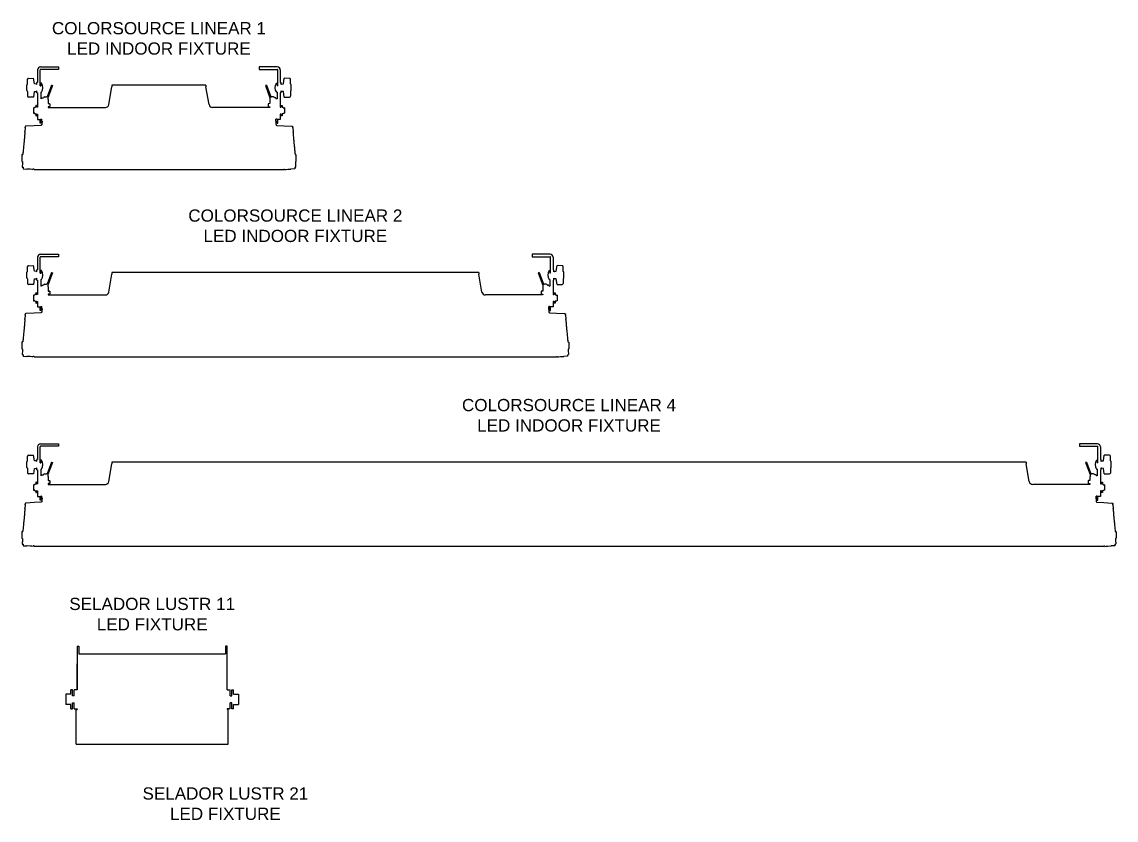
# Model space of a CAD drawing. Header units: inches. Extents: x 0 to 310, y 0 to 246.
# Drawn here: x 209.2 to 287.7, y 188.1 to 245.3 of the extents above; entities that cross this region are included whole.
import ezdxf

# ---------------------------------------------------------------- set-up
doc = ezdxf.new("R2010")
doc.units = ezdxf.units.IN
doc.header["$MEASUREMENT"] = 0
doc.layers.add('OBJECT', color=7, linetype='Continuous')
doc.layers.add('TEXT', color=1, linetype='Continuous')
doc.styles.add('ARIAL', font='arial.ttf')

msp = doc.modelspace()

# ---------------------------------------------------------------- linework, layer by layer
for p, q in [((210.339, 241.842), (210.339, 240.932)), ((210.519, 240.693), (210.519, 241.842)), ((210.55, 242.053), (211.839, 242.053)), ((211.839, 241.873), (210.55, 241.873)), ((211.839, 242.053), (211.839, 241.873)), ((226.234, 242.053), (226.234, 241.873)), ((227.524, 242.053), (226.234, 242.053)), ((226.234, 241.873), (227.524, 241.873)), ((227.555, 240.693), (227.555, 241.842)), ((227.734, 241.842), (227.734, 240.932)), ((209.614, 240.83), (209.614, 241.173)), ((209.673, 241.233), (210.053, 241.24)), ((209.673, 241.233), (209.673, 241.233)), ((210.114, 240.84), (210.053, 241.24)), ((210.053, 241.24), (210.053, 241.24)), ((210.339, 240.932), (210.269, 240.932)), ((210.269, 240.796), (210.269, 240.932)), ((227.734, 240.932), (227.804, 240.932)), ((227.804, 240.796), (227.804, 240.932)), ((227.959, 240.84), (228.02, 241.24)), ((228.02, 241.24), (228.02, 241.24)), ((228.4, 241.233), (228.02, 241.24)), ((228.4, 241.233), (228.4, 241.233)), ((228.459, 240.83), (228.459, 241.173)), ((209.564, 240.359), (209.564, 240.77)), ((209.614, 240.3), (209.614, 239.957)), ((210.054, 239.89), (210.114, 240.29)), ((210.243, 240.825), (210.114, 240.84)), ((210.114, 240.29), (210.243, 240.304)), ((210.269, 240.197), (210.269, 240.334)), ((210.269, 240.197), (210.339, 240.197)), ((210.339, 240.197), (210.339, 239.179)), ((210.519, 240.693), (210.567, 240.693)), ((210.617, 240.891), (210.567, 240.891)), ((210.567, 240.891), (210.567, 240.693)), ((210.567, 240.239), (210.617, 240.239)), ((210.567, 240.239), (210.567, 239.759)), ((211.323, 240.745), (211.02, 239.912)), ((211.393, 240.72), (211.077, 239.85)), ((211.323, 240.745), (211.393, 240.72)), ((215.439, 239.35), (215.663, 240.621)), ((215.667, 240.743), (215.667, 240.643)), ((222.407, 240.743), (215.667, 240.743)), ((222.407, 240.743), (222.407, 240.643)), ((222.635, 239.35), (222.411, 240.621)), ((226.75, 240.745), (226.68, 240.72)), ((226.68, 240.72), (226.997, 239.85)), ((226.75, 240.745), (227.054, 239.912)), ((227.456, 240.891), (227.507, 240.891)), ((227.507, 240.239), (227.456, 240.239)), ((227.507, 240.891), (227.507, 240.693)), ((227.555, 240.693), (227.507, 240.693)), ((227.507, 240.239), (227.507, 239.759)), ((227.804, 240.197), (227.734, 240.197)), ((227.734, 240.197), (227.734, 239.179)), ((227.804, 240.197), (227.804, 240.334)), ((227.831, 240.825), (227.959, 240.84)), ((227.959, 240.29), (227.831, 240.304)), ((228.02, 239.89), (227.959, 240.29)), ((228.459, 240.3), (228.459, 239.957)), ((228.509, 240.359), (228.509, 240.77)), ((210.053, 239.89), (209.673, 239.897)), ((210.638, 239.784), (210.585, 239.779)), ((210.647, 239.813), (210.647, 239.794)), ((210.666, 239.833), (210.747, 239.838)), ((210.829, 239.902), (210.865, 239.904)), ((210.865, 239.904), (210.977, 239.91)), ((211.02, 239.912), (210.977, 239.91)), ((211.082, 239.721), (211.077, 239.721)), ((211.082, 239.46), (211.082, 239.422)), ((211.082, 239.422), (211.192, 239.416)), ((211.202, 239.406), (211.202, 239.213)), ((226.872, 239.406), (226.872, 239.213)), ((226.992, 239.422), (226.881, 239.416)), ((226.992, 239.721), (226.997, 239.721)), ((226.992, 239.46), (226.992, 239.422)), ((227.054, 239.912), (227.097, 239.91)), ((227.208, 239.904), (227.097, 239.91)), ((227.244, 239.902), (227.208, 239.904)), ((227.408, 239.833), (227.327, 239.838)), ((227.427, 239.813), (227.427, 239.794)), ((227.436, 239.784), (227.489, 239.779)), ((228.02, 239.89), (228.4, 239.897)), ((210.039, 239.124), (210.039, 238.731)), ((210.135, 239.125), (210.057, 239.125)), ((210.135, 238.73), (210.057, 238.73)), ((210.197, 239.171), (210.135, 239.171)), ((210.135, 239.125), (210.135, 239.171)), ((210.135, 238.684), (210.135, 238.73)), ((210.135, 238.684), (210.197, 238.684)), ((210.267, 239.295), (210.197, 239.295)), ((210.197, 239.295), (210.197, 239.171)), ((210.197, 238.684), (210.197, 238.56)), ((210.197, 238.56), (210.267, 238.56)), ((210.267, 239.158), (210.267, 239.295)), ((210.267, 238.697), (210.267, 238.56)), ((210.339, 239.179), (210.286, 239.178)), ((210.286, 238.677), (210.339, 238.676)), ((210.339, 238.676), (210.339, 238.278)), ((211.192, 239.203), (211.082, 239.198)), ((211.082, 239.198), (211.082, 239.143)), ((211.082, 239.143), (215.193, 239.143)), ((226.982, 239.143), (222.881, 239.143)), ((226.881, 239.203), (226.992, 239.198)), ((226.992, 239.198), (226.992, 239.143)), ((227.734, 239.179), (227.787, 239.178)), ((227.787, 238.677), (227.734, 238.676)), ((227.734, 238.676), (227.734, 238.278)), ((227.807, 239.295), (227.877, 239.295)), ((227.807, 239.158), (227.807, 239.295)), ((227.807, 238.697), (227.807, 238.56)), ((227.877, 238.56), (227.807, 238.56)), ((227.877, 239.295), (227.877, 239.171)), ((227.877, 239.171), (227.939, 239.171)), ((227.939, 238.684), (227.877, 238.684)), ((227.877, 238.684), (227.877, 238.56)), ((227.939, 239.125), (227.939, 239.171)), ((227.939, 239.125), (228.017, 239.125)), ((227.939, 238.73), (228.017, 238.73)), ((227.939, 238.684), (227.939, 238.73)), ((228.034, 239.124), (228.034, 238.731)), ((210.339, 238.278), (210.519, 238.278)), ((210.519, 238.018), (210.519, 238.278)), ((210.567, 238.018), (210.519, 238.018)), ((210.567, 238.332), (210.567, 238.018)), ((210.585, 238.312), (210.647, 238.306)), ((210.647, 237.991), (210.643, 237.933)), ((210.663, 238.177), (210.647, 237.991)), ((227.41, 238.177), (227.427, 237.991)), ((227.489, 238.312), (227.427, 238.306)), ((227.427, 237.991), (227.43, 237.933)), ((227.507, 238.332), (227.507, 238.018)), ((227.507, 238.018), (227.555, 238.018)), ((227.734, 238.278), (227.555, 238.278)), ((227.555, 238.018), (227.555, 238.278)), ((209.42, 237.387), (209.419, 237.383)), ((209.42, 237.387), (209.42, 237.391)), ((209.436, 237.687), (209.422, 237.426)), ((209.439, 237.739), (209.438, 237.733)), ((228.635, 237.739), (228.635, 237.733)), ((228.638, 237.687), (228.652, 237.426)), ((228.654, 237.387), (228.654, 237.391)), ((228.654, 237.387), (228.654, 237.383)), ((209.224, 235.766), (209.209, 235.757)), ((209.209, 235.757), (209.209, 235.282)), ((209.276, 235.775), (209.224, 235.775)), ((209.224, 235.775), (209.276, 235.775)), ((209.224, 235.766), (209.224, 235.775)), ((228.798, 235.775), (228.849, 235.775)), ((228.849, 235.766), (228.849, 235.775)), ((228.849, 235.766), (228.865, 235.757)), ((228.865, 235.757), (228.865, 235.282)), ((209.209, 235.282), (209.224, 235.273)), ((209.224, 235.273), (209.224, 235.264)), ((209.224, 235.264), (209.252, 235.264)), ((209.234, 234.88), (209.231, 234.88)), ((209.251, 234.859), (209.251, 234.859)), ((209.296, 234.839), (209.293, 234.784)), ((209.315, 234.753), (209.568, 234.738)), ((209.576, 234.731), (209.577, 234.731)), ((210.087, 234.738), (210.027, 234.737)), ((210.027, 234.705), (210.027, 234.737)), ((210.087, 234.714), (210.087, 234.738)), ((210.087, 234.714), (227.987, 234.714)), ((210.087, 234.714), (227.987, 234.714)), ((210.087, 234.714), (210.087, 234.714)), ((227.987, 234.738), (228.047, 234.737)), ((227.987, 234.714), (227.987, 234.738)), ((227.987, 234.714), (227.987, 234.714)), ((228.047, 234.705), (228.047, 234.737)), ((228.497, 234.731), (228.497, 234.731)), ((228.759, 234.753), (228.506, 234.738)), ((228.777, 234.839), (228.781, 234.784)), ((228.849, 235.264), (228.822, 235.264)), ((228.823, 234.859), (228.822, 234.859)), ((228.839, 234.88), (228.842, 234.88)), ((228.865, 235.282), (228.849, 235.273)), ((228.849, 235.273), (228.849, 235.264)), ((210.339, 228.414), (210.339, 227.505)), ((210.519, 227.265), (210.519, 228.414)), ((210.55, 228.625), (211.839, 228.625)), ((211.839, 228.445), (210.55, 228.445)), ((211.839, 228.625), (211.839, 228.445)), ((245.796, 228.625), (245.796, 228.445)), ((247.086, 228.625), (245.796, 228.625)), ((245.796, 228.445), (247.086, 228.445)), ((247.117, 227.265), (247.117, 228.414)), ((247.296, 228.414), (247.296, 227.505)), ((209.614, 227.402), (209.614, 227.745)), ((209.673, 227.805), (210.053, 227.812)), ((209.673, 227.805), (209.673, 227.805)), ((210.114, 227.412), (210.053, 227.812)), ((210.053, 227.812), (210.053, 227.812)), ((247.521, 227.412), (247.582, 227.812)), ((247.582, 227.812), (247.582, 227.812)), ((247.962, 227.805), (247.582, 227.812)), ((247.962, 227.805), (247.962, 227.805)), ((248.021, 227.402), (248.021, 227.745)), ((209.564, 226.932), (209.564, 227.343)), ((209.614, 226.873), (209.614, 226.529)), ((210.054, 226.462), (210.114, 226.862)), ((210.243, 227.398), (210.114, 227.412)), ((210.114, 226.862), (210.243, 226.877)), ((210.339, 227.505), (210.269, 227.505)), ((210.269, 227.368), (210.269, 227.505)), ((210.269, 226.77), (210.269, 226.906)), ((210.269, 226.77), (210.339, 226.77)), ((210.339, 226.77), (210.339, 225.751)), ((210.519, 227.265), (210.567, 227.265)), ((210.617, 227.463), (210.567, 227.463)), ((210.567, 227.463), (210.567, 227.265)), ((210.567, 226.811), (210.617, 226.811)), ((210.567, 226.811), (210.567, 226.332)), ((211.323, 227.318), (211.02, 226.484)), ((211.393, 227.292), (211.077, 226.422)), ((211.323, 227.318), (211.393, 227.292)), ((215.439, 225.922), (215.663, 227.193)), ((215.667, 227.315), (215.667, 227.215)), ((241.969, 227.315), (215.667, 227.315)), ((241.969, 227.315), (241.969, 227.215)), ((242.197, 225.922), (241.973, 227.193)), ((246.312, 227.318), (246.242, 227.292)), ((246.242, 227.292), (246.559, 226.422)), ((246.312, 227.318), (246.616, 226.484)), ((247.018, 227.463), (247.069, 227.463)), ((247.069, 226.811), (247.018, 226.811)), ((247.069, 227.463), (247.069, 227.265)), ((247.117, 227.265), (247.069, 227.265)), ((247.069, 226.811), (247.069, 226.332)), ((247.296, 227.505), (247.366, 227.505)), ((247.366, 226.77), (247.296, 226.77)), ((247.296, 226.77), (247.296, 225.751)), ((247.366, 227.368), (247.366, 227.505)), ((247.366, 226.77), (247.366, 226.906)), ((247.393, 227.398), (247.521, 227.412)), ((247.521, 226.862), (247.393, 226.877)), ((247.582, 226.462), (247.521, 226.862)), ((248.021, 226.873), (248.021, 226.529)), ((248.071, 226.932), (248.071, 227.343)), ((210.053, 226.462), (209.673, 226.469)), ((210.638, 226.356), (210.585, 226.351)), ((210.647, 226.386), (210.647, 226.366)), ((210.666, 226.406), (210.747, 226.41)), ((210.829, 226.474), (210.865, 226.476)), ((210.865, 226.476), (210.977, 226.482)), ((211.02, 226.484), (210.977, 226.482)), ((211.082, 226.293), (211.077, 226.293)), ((211.082, 226.032), (211.082, 225.994)), ((211.082, 225.994), (211.192, 225.988)), ((246.554, 225.994), (246.443, 225.988)), ((246.554, 226.293), (246.559, 226.293)), ((246.554, 226.032), (246.554, 225.994)), ((246.616, 226.484), (246.659, 226.482)), ((246.77, 226.476), (246.659, 226.482)), ((246.806, 226.474), (246.77, 226.476)), ((246.97, 226.406), (246.889, 226.41)), ((246.989, 226.386), (246.989, 226.366)), ((246.998, 226.356), (247.051, 226.351)), ((247.582, 226.462), (247.962, 226.469)), ((210.039, 225.697), (210.039, 225.303)), ((210.135, 225.697), (210.057, 225.697)), ((210.135, 225.302), (210.057, 225.302)), ((210.197, 225.743), (210.135, 225.743)), ((210.135, 225.697), (210.135, 225.743)), ((210.135, 225.256), (210.135, 225.302)), ((210.135, 225.256), (210.197, 225.256)), ((210.267, 225.867), (210.197, 225.867)), ((210.197, 225.867), (210.197, 225.743)), ((210.197, 225.256), (210.197, 225.132)), ((210.267, 225.73), (210.267, 225.867)), ((210.267, 225.27), (210.267, 225.132)), ((210.339, 225.751), (210.286, 225.75)), ((210.286, 225.25), (210.339, 225.249)), ((210.339, 225.249), (210.339, 224.85)), ((211.192, 225.776), (211.082, 225.77)), ((211.082, 225.77), (211.082, 225.715)), ((211.082, 225.715), (215.193, 225.715)), ((211.202, 225.978), (211.202, 225.786)), ((246.544, 225.715), (242.443, 225.715)), ((246.434, 225.978), (246.434, 225.786)), ((246.443, 225.776), (246.554, 225.77)), ((246.554, 225.77), (246.554, 225.715)), ((247.296, 225.751), (247.349, 225.75)), ((247.349, 225.25), (247.296, 225.249)), ((247.296, 225.249), (247.296, 224.85)), ((247.369, 225.867), (247.439, 225.867)), ((247.369, 225.73), (247.369, 225.867)), ((247.369, 225.27), (247.369, 225.132)), ((247.439, 225.867), (247.439, 225.743)), ((247.439, 225.743), (247.501, 225.743)), ((247.501, 225.256), (247.439, 225.256)), ((247.439, 225.256), (247.439, 225.132)), ((247.501, 225.697), (247.501, 225.743)), ((247.501, 225.697), (247.579, 225.697)), ((247.501, 225.302), (247.579, 225.302)), ((247.501, 225.256), (247.501, 225.302)), ((247.596, 225.697), (247.596, 225.303)), ((210.197, 225.132), (210.267, 225.132)), ((210.339, 224.85), (210.519, 224.85)), ((210.519, 224.59), (210.519, 224.85)), ((210.567, 224.59), (210.519, 224.59)), ((210.567, 224.904), (210.567, 224.59)), ((210.585, 224.884), (210.647, 224.879)), ((210.647, 224.563), (210.643, 224.505)), ((210.663, 224.749), (210.647, 224.563)), ((246.972, 224.749), (246.989, 224.563)), ((247.051, 224.884), (246.989, 224.879)), ((246.989, 224.563), (246.992, 224.505)), ((247.069, 224.904), (247.069, 224.59)), ((247.069, 224.59), (247.117, 224.59)), ((247.296, 224.85), (247.117, 224.85)), ((247.117, 224.59), (247.117, 224.85)), ((247.439, 225.132), (247.369, 225.132)), ((209.42, 223.96), (209.419, 223.955)), ((209.42, 223.96), (209.42, 223.964)), ((209.436, 224.26), (209.422, 223.998)), ((209.439, 224.311), (209.438, 224.306)), ((248.197, 224.311), (248.197, 224.306)), ((248.2, 224.26), (248.214, 223.998)), ((248.216, 223.96), (248.216, 223.964)), ((248.216, 223.96), (248.216, 223.955)), ((209.224, 222.338), (209.209, 222.329)), ((209.209, 222.329), (209.209, 221.855)), ((209.276, 222.348), (209.224, 222.348)), ((209.224, 222.348), (209.276, 222.348)), ((209.224, 222.338), (209.224, 222.348)), ((248.36, 222.348), (248.411, 222.348)), ((248.411, 222.338), (248.411, 222.348)), ((248.411, 222.338), (248.427, 222.329)), ((248.427, 222.329), (248.427, 221.855)), ((209.209, 221.855), (209.224, 221.846)), ((209.224, 221.846), (209.224, 221.836)), ((209.224, 221.836), (209.252, 221.836)), ((209.234, 221.452), (209.231, 221.452)), ((209.251, 221.431), (209.251, 221.431)), ((209.296, 221.411), (209.293, 221.356)), ((209.315, 221.325), (209.568, 221.31)), ((209.576, 221.303), (209.577, 221.303)), ((210.087, 221.31), (210.027, 221.31)), ((210.027, 221.277), (210.027, 221.31)), ((210.087, 221.286), (210.087, 221.31)), ((210.087, 221.286), (247.549, 221.286)), ((210.087, 221.286), (247.549, 221.286)), ((210.087, 221.286), (210.087, 221.286)), ((247.549, 221.31), (247.609, 221.31)), ((247.549, 221.286), (247.549, 221.31)), ((247.549, 221.286), (247.549, 221.286)), ((247.609, 221.277), (247.609, 221.31)), ((248.059, 221.303), (248.059, 221.303)), ((248.321, 221.325), (248.068, 221.31)), ((248.339, 221.411), (248.343, 221.356)), ((248.411, 221.836), (248.384, 221.836)), ((248.385, 221.431), (248.384, 221.431)), ((248.401, 221.452), (248.404, 221.452)), ((248.427, 221.855), (248.411, 221.846)), ((248.411, 221.846), (248.411, 221.836)), ((210.55, 215.044), (211.839, 215.044)), ((211.839, 215.044), (211.839, 214.864)), ((285.044, 215.044), (285.044, 214.864)), ((286.334, 215.044), (285.044, 215.044)), ((209.673, 214.224), (210.053, 214.231)), ((209.673, 214.224), (209.673, 214.224)), ((210.114, 213.831), (210.053, 214.231)), ((210.053, 214.231), (210.053, 214.231)), ((210.339, 214.833), (210.339, 213.924)), ((210.519, 213.684), (210.519, 214.833)), ((211.839, 214.864), (210.55, 214.864)), ((285.044, 214.864), (286.334, 214.864)), ((286.365, 213.684), (286.365, 214.833)), ((286.544, 214.833), (286.544, 213.924)), ((286.769, 213.831), (286.83, 214.231)), ((286.83, 214.231), (286.83, 214.231)), ((287.21, 214.224), (286.83, 214.231)), ((287.21, 214.224), (287.21, 214.224)), ((209.564, 213.351), (209.564, 213.762)), ((209.614, 213.821), (209.614, 214.164)), ((210.243, 213.817), (210.114, 213.831)), ((210.339, 213.924), (210.269, 213.924)), ((210.269, 213.787), (210.269, 213.924)), ((210.519, 213.684), (210.567, 213.684)), ((210.617, 213.882), (210.567, 213.882)), ((210.567, 213.882), (210.567, 213.684)), ((211.323, 213.736), (211.02, 212.903)), ((211.393, 213.711), (211.077, 212.841)), ((211.323, 213.736), (211.393, 213.711)), ((215.439, 212.341), (215.663, 213.612)), ((215.667, 213.734), (215.667, 213.634)), ((281.217, 213.734), (215.667, 213.734)), ((281.217, 213.734), (281.217, 213.634)), ((281.445, 212.341), (281.221, 213.612)), ((285.56, 213.736), (285.49, 213.711)), ((285.49, 213.711), (285.807, 212.841)), ((285.56, 213.736), (285.864, 212.903)), ((286.266, 213.882), (286.317, 213.882)), ((286.317, 213.882), (286.317, 213.684)), ((286.365, 213.684), (286.317, 213.684)), ((286.544, 213.924), (286.614, 213.924)), ((286.614, 213.787), (286.614, 213.924)), ((286.641, 213.817), (286.769, 213.831)), ((287.269, 213.821), (287.269, 214.164)), ((287.319, 213.351), (287.319, 213.762)), ((209.614, 213.291), (209.614, 212.948)), ((210.053, 212.881), (209.673, 212.888)), ((210.054, 212.881), (210.114, 213.281)), ((210.114, 213.281), (210.243, 213.296)), ((210.269, 213.189), (210.269, 213.325)), ((210.269, 213.189), (210.339, 213.189)), ((210.339, 213.189), (210.339, 212.17)), ((210.567, 213.23), (210.617, 213.23)), ((210.567, 213.23), (210.567, 212.75)), ((210.638, 212.775), (210.585, 212.77)), ((210.647, 212.804), (210.647, 212.785)), ((210.666, 212.824), (210.747, 212.829)), ((210.829, 212.893), (210.865, 212.895)), ((210.865, 212.895), (210.977, 212.901)), ((211.02, 212.903), (210.977, 212.901)), ((211.082, 212.712), (211.077, 212.712)), ((285.802, 212.712), (285.807, 212.712)), ((285.864, 212.903), (285.907, 212.901)), ((286.018, 212.895), (285.907, 212.901)), ((286.054, 212.893), (286.018, 212.895)), ((286.218, 212.824), (286.137, 212.829)), ((286.237, 212.804), (286.237, 212.785)), ((286.246, 212.775), (286.299, 212.77)), ((286.317, 213.23), (286.266, 213.23)), ((286.317, 213.23), (286.317, 212.75)), ((286.614, 213.189), (286.544, 213.189)), ((286.544, 213.189), (286.544, 212.17)), ((286.614, 213.189), (286.614, 213.325)), ((286.769, 213.281), (286.641, 213.296)), ((286.83, 212.881), (286.769, 213.281)), ((286.83, 212.881), (287.21, 212.888)), ((287.269, 213.291), (287.269, 212.948)), ((210.039, 212.115), (210.039, 211.722)), ((210.135, 212.116), (210.057, 212.116)), ((210.197, 212.162), (210.135, 212.162)), ((210.135, 212.116), (210.135, 212.162)), ((210.267, 212.286), (210.197, 212.286)), ((210.197, 212.286), (210.197, 212.162)), ((210.267, 212.149), (210.267, 212.286)), ((210.339, 212.17), (210.286, 212.169)), ((211.082, 212.451), (211.082, 212.413)), ((211.082, 212.413), (211.192, 212.407)), ((211.192, 212.194), (211.082, 212.189)), ((211.082, 212.189), (211.082, 212.134)), ((211.082, 212.134), (215.193, 212.134)), ((211.202, 212.397), (211.202, 212.204)), ((285.792, 212.134), (281.691, 212.134)), ((285.682, 212.397), (285.682, 212.204)), ((285.802, 212.413), (285.691, 212.407)), ((285.691, 212.194), (285.802, 212.189)), ((285.802, 212.451), (285.802, 212.413)), ((285.802, 212.189), (285.802, 212.134)), ((286.544, 212.17), (286.597, 212.169)), ((286.617, 212.286), (286.687, 212.286)), ((286.617, 212.149), (286.617, 212.286)), ((286.687, 212.286), (286.687, 212.162)), ((286.687, 212.162), (286.749, 212.162)), ((286.749, 212.116), (286.749, 212.162)), ((286.749, 212.116), (286.827, 212.116)), ((286.844, 212.115), (286.844, 211.722)), ((210.135, 211.721), (210.057, 211.721)), ((210.135, 211.675), (210.135, 211.721)), ((210.135, 211.675), (210.197, 211.675)), ((210.197, 211.675), (210.197, 211.551)), ((210.197, 211.551), (210.267, 211.551)), ((210.267, 211.689), (210.267, 211.551)), ((210.286, 211.669), (210.339, 211.668)), ((210.339, 211.668), (210.339, 211.269)), ((210.339, 211.269), (210.519, 211.269)), ((210.519, 211.009), (210.519, 211.269)), ((210.567, 211.323), (210.567, 211.009)), ((210.585, 211.303), (210.647, 211.298)), ((210.663, 211.168), (210.647, 210.982)), ((286.22, 211.168), (286.237, 210.982)), ((286.299, 211.303), (286.237, 211.298)), ((286.317, 211.323), (286.317, 211.009)), ((286.544, 211.269), (286.365, 211.269)), ((286.365, 211.009), (286.365, 211.269)), ((286.597, 211.669), (286.544, 211.668)), ((286.544, 211.668), (286.544, 211.269)), ((286.617, 211.689), (286.617, 211.551)), ((286.687, 211.551), (286.617, 211.551)), ((286.749, 211.675), (286.687, 211.675)), ((286.687, 211.675), (286.687, 211.551)), ((286.749, 211.721), (286.827, 211.721)), ((286.749, 211.675), (286.749, 211.721)), ((209.42, 210.379), (209.419, 210.374)), ((209.42, 210.379), (209.42, 210.382)), ((209.436, 210.679), (209.422, 210.417)), ((209.439, 210.73), (209.438, 210.724)), ((210.567, 211.009), (210.519, 211.009)), ((210.647, 210.982), (210.643, 210.924)), ((286.237, 210.982), (286.24, 210.924)), ((286.317, 211.009), (286.365, 211.009)), ((287.445, 210.73), (287.445, 210.724)), ((287.448, 210.679), (287.462, 210.417)), ((287.464, 210.379), (287.464, 210.382)), ((287.464, 210.379), (287.464, 210.374)), ((209.224, 208.757), (209.209, 208.748)), ((209.209, 208.748), (209.209, 208.274)), ((209.224, 208.767), (209.276, 208.767)), ((209.224, 208.757), (209.224, 208.767)), ((209.276, 208.766), (209.224, 208.766)), ((287.608, 208.766), (287.659, 208.766)), ((287.659, 208.757), (287.659, 208.767)), ((287.659, 208.757), (287.675, 208.748)), ((287.675, 208.748), (287.675, 208.274)), ((209.209, 208.274), (209.224, 208.265)), ((209.224, 208.265), (209.224, 208.255)), ((209.224, 208.255), (209.252, 208.255)), ((287.659, 208.255), (287.632, 208.255)), ((287.675, 208.274), (287.659, 208.265)), ((287.659, 208.265), (287.659, 208.255)), ((209.234, 207.871), (209.231, 207.871)), ((209.251, 207.85), (209.251, 207.85)), ((209.296, 207.83), (209.293, 207.775)), ((209.315, 207.744), (209.568, 207.729)), ((209.576, 207.722), (209.577, 207.722)), ((210.087, 207.729), (210.027, 207.728)), ((210.027, 207.696), (210.027, 207.728)), ((210.087, 207.705), (210.087, 207.729)), ((210.087, 207.705), (286.797, 207.705)), ((210.087, 207.705), (286.797, 207.705)), ((210.087, 207.705), (210.087, 207.705)), ((286.797, 207.729), (286.857, 207.728)), ((286.797, 207.705), (286.797, 207.729)), ((286.797, 207.705), (286.797, 207.705)), ((286.857, 207.696), (286.857, 207.728)), ((287.307, 207.722), (287.307, 207.722)), ((287.569, 207.744), (287.316, 207.729)), ((287.587, 207.83), (287.591, 207.775)), ((287.633, 207.85), (287.632, 207.85)), ((287.649, 207.871), (287.652, 207.871)), ((213.182, 196.05), (213.182, 196.003)), ((223.922, 196.05), (223.922, 196.003))]:
    msp.add_line(p, q)
at = {"flags": 128}
for points in [[(215.667, 240.643), (215.666, 240.636), (215.664, 240.629), (215.663, 240.621)], [(222.407, 240.643), (222.408, 240.636), (222.409, 240.629), (222.411, 240.621)], [(210.577, 237.865), (210.081, 237.839), (209.514, 237.809)], [(227.497, 237.865), (227.993, 237.839), (228.56, 237.809)], [(210.027, 234.705), (209.912, 234.712), (209.797, 234.718), (209.577, 234.731)], [(228.047, 234.705), (228.162, 234.712), (228.277, 234.718), (228.497, 234.731)], [(215.667, 227.215), (215.666, 227.208), (215.664, 227.201), (215.663, 227.193)], [(241.969, 227.215), (241.97, 227.208), (241.971, 227.201), (241.973, 227.193)], [(210.577, 224.437), (210.081, 224.411), (209.514, 224.382)], [(247.059, 224.437), (247.555, 224.411), (248.122, 224.382)], [(210.027, 221.277), (209.912, 221.284), (209.797, 221.291), (209.577, 221.303)], [(247.609, 221.277), (247.724, 221.284), (247.839, 221.291), (248.059, 221.303)], [(215.667, 213.634), (215.666, 213.627), (215.664, 213.62), (215.663, 213.612)], [(281.217, 213.634), (281.218, 213.627), (281.219, 213.62), (281.221, 213.612)], [(210.577, 210.856), (210.081, 210.83), (209.514, 210.801)], [(286.307, 210.856), (286.803, 210.83), (287.37, 210.801)], [(210.027, 207.696), (209.912, 207.703), (209.797, 207.709), (209.577, 207.722)], [(286.857, 207.696), (286.972, 207.703), (287.087, 207.709), (287.307, 207.722)]]:
    msp.add_lwpolyline(points, dxfattribs=at)
for centre, radius, start, end in [((210.55, 241.842), 0.211, 90, 180), ((210.55, 241.842), 0.0313, 90, 180), ((227.524, 241.842), 0.211, 0, 90), ((227.524, 241.842), 0.0313, 0, 90), ((209.674, 241.173), 0.06, 90.99666, 179.99755), ((209.674, 241.173), 0.06, 90.99666, 179.99755), ((228.399, 241.173), 0.06, 0.00245, 89.00334), ((228.399, 241.173), 0.06, 0.00245, 89.00334), ((209.594, 240.77), 0.03, 99.59407, 180), ((209.594, 240.36), 0.03, 180, 260.40593), ((209.584, 240.83), 0.03, 279.59407, 0), ((209.584, 240.3), 0.03, 0, 80.40593), ((210.239, 240.796), 0.03, 0, 83.5584), ((210.239, 240.334), 0.03, 276.4416, 0), ((210.15, 240.565), 0.57, 325.11967, 34.88034), ((227.924, 240.565), 0.57, 145.11966, 214.88033), ((227.834, 240.796), 0.03, 96.4416, 180), ((227.834, 240.334), 0.03, 180, 263.5584), ((228.489, 240.83), 0.03, 180, 260.40593), ((228.489, 240.3), 0.03, 99.59407, 180), ((228.479, 240.77), 0.03, 0, 80.40593), ((228.479, 240.36), 0.03, 279.59407, 0), ((209.674, 239.957), 0.06, 180.00261, 269.00318), ((210.587, 239.759), 0.02, 95, 180), ((210.637, 239.794), 0.01, 275, 0), ((210.667, 239.813), 0.02, 93, 180), ((210.747, 239.844), 0.006, 272.95451, 344.87924), ((210.834, 239.817), 0.085, 93, 162.82072), ((211.192, 239.406), 0.01, 0, 87), ((215.193, 239.393), 0.25, 270, 350), ((222.881, 239.393), 0.25, 190, 270), ((226.882, 239.406), 0.01, 93, 180), ((227.24, 239.817), 0.085, 17.17928, 87), ((227.327, 239.844), 0.006, 195.12076, 267.04549), ((227.407, 239.813), 0.02, 0, 87), ((227.437, 239.794), 0.01, 180, 265), ((227.487, 239.759), 0.02, 0, 85), ((228.399, 239.957), 0.06, 270.99682, 359.99739), ((210.287, 239.158), 0.02, 91, 180), ((210.287, 238.697), 0.02, 180, 269), ((211.192, 239.213), 0.01, 273, 0), ((226.882, 239.213), 0.01, 180, 267), ((227.787, 239.158), 0.02, 0, 89), ((227.787, 238.697), 0.02, 271, 0), ((210.587, 238.332), 0.02, 180, 265), ((210.66, 237.684), 0.492, 89.57955, 91.487), ((227.414, 237.684), 0.492, 88.513, 90.42045), ((227.487, 238.332), 0.02, 275, 0), ((209.251, 234.879), 0.02, 177.82441, 268.26563), ((228.822, 234.879), 0.02, 271.73437, 2.17559), ((210.55, 228.414), 0.211, 90, 180), ((210.55, 228.414), 0.0313, 90, 180), ((247.086, 228.414), 0.211, 0, 90), ((247.086, 228.414), 0.0313, 0, 90), ((209.674, 227.745), 0.06, 90.99666, 179.99755), ((209.674, 227.745), 0.06, 90.99666, 179.99755), ((247.961, 227.745), 0.06, 0.00245, 89.00334), ((247.961, 227.745), 0.06, 0.00245, 89.00334), ((209.594, 227.343), 0.03, 99.59407, 180), ((209.594, 226.932), 0.03, 180, 260.40593), ((209.584, 227.402), 0.03, 279.59407, 0), ((209.584, 226.873), 0.03, 0, 80.40593), ((210.239, 227.368), 0.03, 0, 83.5584), ((210.239, 226.907), 0.03, 276.4416, 0), ((210.15, 227.137), 0.57, 325.11967, 34.88034), ((247.486, 227.137), 0.57, 145.11966, 214.88033), ((247.396, 227.368), 0.03, 96.4416, 180), ((247.396, 226.907), 0.03, 180, 263.5584), ((248.051, 227.402), 0.03, 180, 260.40593), ((248.051, 226.873), 0.03, 99.59407, 180), ((248.041, 227.343), 0.03, 0, 80.40593), ((248.041, 226.932), 0.03, 279.59407, 0), ((209.674, 226.529), 0.06, 180.00261, 269.00318), ((210.587, 226.331), 0.02, 95, 180), ((210.637, 226.366), 0.01, 275, 0), ((210.667, 226.386), 0.02, 93, 180), ((210.747, 226.416), 0.006, 272.95451, 344.87924), ((210.834, 226.389), 0.085, 93, 162.82072), ((211.192, 225.978), 0.01, 0, 87), ((246.444, 225.978), 0.01, 93, 180), ((246.802, 226.389), 0.085, 17.17928, 87), ((246.889, 226.416), 0.006, 195.12076, 267.04549), ((246.969, 226.386), 0.02, 0, 87), ((246.999, 226.366), 0.01, 180, 265), ((247.049, 226.331), 0.02, 0, 85), ((247.961, 226.529), 0.06, 270.99682, 359.99739), ((210.287, 225.73), 0.02, 91, 180), ((210.287, 225.27), 0.02, 180, 269), ((211.192, 225.786), 0.01, 273, 0), ((215.193, 225.965), 0.25, 270, 350), ((242.443, 225.965), 0.25, 190, 270), ((246.444, 225.786), 0.01, 180, 267), ((247.349, 225.73), 0.02, 0, 89), ((247.349, 225.27), 0.02, 271, 0), ((210.587, 224.904), 0.02, 180, 265), ((210.66, 224.257), 0.492, 89.57955, 91.487), ((246.976, 224.257), 0.492, 88.513, 90.42045), ((247.049, 224.904), 0.02, 275, 0), ((209.251, 221.451), 0.02, 177.82441, 268.26563), ((248.384, 221.451), 0.02, 271.73437, 2.17559), ((210.55, 214.833), 0.211, 90, 180), ((286.334, 214.833), 0.211, 0, 90), ((209.674, 214.164), 0.06, 90.99666, 179.99755), ((209.674, 214.164), 0.06, 90.99666, 179.99755), ((210.55, 214.833), 0.0313, 90, 180), ((286.334, 214.833), 0.0313, 0, 90), ((287.209, 214.164), 0.06, 0.00245, 89.00334), ((287.209, 214.164), 0.06, 0.00245, 89.00334), ((209.594, 213.762), 0.03, 99.59407, 180), ((209.584, 213.821), 0.03, 279.59407, 0), ((210.239, 213.787), 0.03, 0, 83.5584), ((210.15, 213.556), 0.57, 325.11967, 34.88034), ((286.734, 213.556), 0.57, 145.11966, 214.88033), ((286.644, 213.787), 0.03, 96.4416, 180), ((287.299, 213.821), 0.03, 180, 260.40593), ((287.289, 213.762), 0.03, 0, 80.40593), ((209.594, 213.351), 0.03, 180, 260.40593), ((209.584, 213.291), 0.03, 0, 80.40593), ((209.674, 212.948), 0.06, 180.00261, 269.00318), ((210.239, 213.325), 0.03, 276.4416, 0), ((210.587, 212.75), 0.02, 95, 180), ((210.637, 212.785), 0.01, 275, 0), ((210.667, 212.804), 0.02, 93, 180), ((210.747, 212.835), 0.006, 272.95451, 344.87924), ((210.834, 212.808), 0.085, 93, 162.82072), ((286.05, 212.808), 0.085, 17.17928, 87), ((286.137, 212.835), 0.006, 195.12076, 267.04549), ((286.217, 212.804), 0.02, 0, 87), ((286.247, 212.785), 0.01, 180, 265), ((286.297, 212.75), 0.02, 0, 85), ((286.644, 213.325), 0.03, 180, 263.5584), ((287.209, 212.948), 0.06, 270.99682, 359.99739), ((287.299, 213.291), 0.03, 99.59407, 180), ((287.289, 213.351), 0.03, 279.59407, 0), ((210.287, 212.149), 0.02, 91, 180), ((211.192, 212.397), 0.01, 0, 87), ((211.192, 212.204), 0.01, 273, 0), ((215.193, 212.384), 0.25, 270, 350), ((281.691, 212.384), 0.25, 190, 270), ((285.692, 212.397), 0.01, 93, 180), ((285.692, 212.204), 0.01, 180, 267), ((286.597, 212.149), 0.02, 0, 89), ((210.287, 211.689), 0.02, 180, 269), ((210.587, 211.323), 0.02, 180, 265), ((210.66, 210.675), 0.492, 89.57955, 91.487), ((286.224, 210.675), 0.492, 88.513, 90.42045), ((286.297, 211.323), 0.02, 275, 0), ((286.597, 211.689), 0.02, 271, 0), ((209.251, 207.87), 0.02, 177.82441, 268.26563), ((287.632, 207.87), 0.02, 271.73437, 2.17559)]:
    msp.add_arc(centre, radius, start, end)
for points, knots in [([(211.077, 239.85), (211.077, 239.846), (211.077, 239.828), (211.077, 239.788), (211.077, 239.744), (211.077, 239.721)], [0.5872621, 0.5872621, 0.5872621, 0.5872621, 0.6440972, 0.8115492, 1, 1, 1, 1]), ([(211.082, 239.721), (211.082, 239.702), (211.082, 239.64), (211.082, 239.549), (211.082, 239.478), (211.082, 239.46)], [0, 0, 0, 0, 0.2448937, 0.7987915, 1, 1, 1, 1]), ([(226.992, 239.721), (226.992, 239.702), (226.992, 239.64), (226.992, 239.549), (226.992, 239.478), (226.992, 239.46)], [0, 0, 0, 0, 0.2448937, 0.7987915, 1, 1, 1, 1]), ([(226.997, 239.85), (226.997, 239.846), (226.997, 239.828), (226.997, 239.788), (226.997, 239.744), (226.997, 239.721)], [0.5872621, 0.5872621, 0.5872621, 0.5872621, 0.6440972, 0.8115492, 1, 1, 1, 1]), ([(210.039, 239.124), (210.039, 239.124), (210.04, 239.125), (210.049, 239.125), (210.057, 239.125)], [0, 0, 0, 0, 0.070201, 1, 1, 1, 1]), ([(210.039, 238.731), (210.039, 238.731), (210.04, 238.73), (210.049, 238.73), (210.057, 238.73)], [0, 0, 0, 0, 0.070201, 1, 1, 1, 1]), ([(228.034, 239.124), (228.034, 239.124), (228.034, 239.125), (228.025, 239.125), (228.017, 239.125)], [0, 0, 0, 0, 0.070201, 1, 1, 1, 1]), ([(228.034, 238.731), (228.034, 238.731), (228.034, 238.73), (228.025, 238.73), (228.017, 238.73)], [0, 0, 0, 0, 0.070201, 1, 1, 1, 1]), ([(209.514, 237.809), (209.505, 237.808), (209.487, 237.805), (209.464, 237.79), (209.447, 237.769), (209.44, 237.751), (209.439, 237.74), (209.439, 237.739)], [0, 0, 0, 0, 0.2406262, 0.4812587, 0.7218838, 0.9624985, 1, 1, 1, 1]), ([(210.643, 237.934), (210.643, 237.932), (210.643, 237.923), (210.638, 237.906), (210.624, 237.885), (210.603, 237.871), (210.586, 237.865), (210.578, 237.865), (210.577, 237.865)], [0, 0, 0, 0, 0.040226, 0.270501, 0.503983, 0.746431, 0.974886, 1, 1, 1, 1]), ([(210.647, 238.176), (210.647, 238.181), (210.647, 238.191), (210.647, 238.206), (210.647, 238.214), (210.647, 238.217), (210.647, 238.247), (210.647, 238.277), (210.647, 238.306)], [0, 0, 0, 0, 0.281535, 0.640634, 1, 1, 1, 3.784672, 3.784672, 3.784672, 3.784672]), ([(227.427, 238.176), (227.427, 238.181), (227.427, 238.191), (227.427, 238.206), (227.427, 238.214), (227.427, 238.217), (227.427, 238.247), (227.427, 238.277), (227.427, 238.306)], [0, 0, 0, 0, 0.281535, 0.640634, 1, 1, 1, 3.784672, 3.784672, 3.784672, 3.784672]), ([(227.431, 237.934), (227.431, 237.932), (227.43, 237.923), (227.436, 237.906), (227.45, 237.885), (227.47, 237.871), (227.487, 237.865), (227.496, 237.865), (227.497, 237.865)], [0, 0, 0, 0, 0.040226, 0.270501, 0.503983, 0.746431, 0.974886, 1, 1, 1, 1]), ([(228.56, 237.809), (228.569, 237.808), (228.586, 237.805), (228.61, 237.79), (228.627, 237.769), (228.634, 237.751), (228.635, 237.74), (228.635, 237.739)], [0, 0, 0, 0, 0.2406262, 0.4812587, 0.7218838, 0.9624985, 1, 1, 1, 1]), ([(209.419, 237.383), (209.417, 237.336), (209.411, 237.244), (209.401, 237.091), (209.389, 236.936), (209.375, 236.785), (209.363, 236.662), (209.352, 236.559), (209.339, 236.439), (209.323, 236.29), (209.305, 236.118), (209.29, 235.954), (209.281, 235.841), (209.277, 235.785), (209.276, 235.775)], [0, 0, 0, 0, 0.0856448, 0.1659519, 0.277658, 0.3672428, 0.440769, 0.502455, 0.5553157, 0.6590257, 0.7785496, 0.8841087, 0.9803996, 0.9993641, 0.9993641, 0.9993641, 0.9993641]), ([(209.42, 237.391), (209.42, 237.392), (209.42, 237.393), (209.42, 237.399), (209.421, 237.408), (209.421, 237.417), (209.422, 237.423), (209.422, 237.426)], [0, 0, 0, 0, 0.216653, 0.433278, 0.650063, 0.867191, 1, 1, 1, 1]), ([(209.436, 237.687), (209.436, 237.694), (209.437, 237.709), (209.438, 237.725), (209.438, 237.733)], [0, 0, 0, 0, 0.434746, 1, 1, 1, 1]), ([(228.638, 237.687), (228.637, 237.694), (228.637, 237.709), (228.636, 237.725), (228.635, 237.733)], [0, 0, 0, 0, 0.434746, 1, 1, 1, 1]), ([(228.654, 237.391), (228.654, 237.392), (228.654, 237.393), (228.653, 237.399), (228.653, 237.408), (228.652, 237.417), (228.652, 237.423), (228.652, 237.426)], [0, 0, 0, 0, 0.216653, 0.433278, 0.650063, 0.867191, 1, 1, 1, 1]), ([(228.654, 237.383), (228.657, 237.336), (228.662, 237.244), (228.673, 237.091), (228.685, 236.936), (228.698, 236.785), (228.71, 236.662), (228.721, 236.559), (228.734, 236.439), (228.751, 236.29), (228.768, 236.118), (228.783, 235.954), (228.793, 235.841), (228.797, 235.785), (228.798, 235.775)], [0, 0, 0, 0, 0.0856448, 0.1659519, 0.277658, 0.3672428, 0.440769, 0.502455, 0.5553157, 0.6590257, 0.7785496, 0.8841087, 0.9803996, 0.9993641, 0.9993641, 0.9993641, 0.9993641]), ([(209.252, 235.264), (209.252, 235.256), (209.244, 235.129), (209.239, 235), (209.234, 234.88)], [0.0044361, 0.0044361, 0.0044361, 0.0044361, 0.062715, 1, 1, 1, 1]), ([(209.295, 234.858), (209.291, 234.858), (209.278, 234.859), (209.26, 234.859), (209.252, 234.859), (209.251, 234.859), (209.251, 234.859)], [0.1088066, 0.1088066, 0.1088066, 0.1088066, 0.1709693, 0.3447961, 0.7339042, 1, 1, 1, 1]), ([(209.293, 234.784), (209.293, 234.783), (209.292, 234.779), (209.293, 234.772), (209.296, 234.763), (209.302, 234.757), (209.308, 234.753), (209.313, 234.753), (209.315, 234.753)], [0, 0, 0, 0, 0.058732, 0.29076, 0.491197, 0.683132, 0.86507, 1, 1, 1, 1]), ([(209.295, 234.858), (209.295, 234.857), (209.296, 234.854), (209.297, 234.848), (209.296, 234.842), (209.296, 234.839)], [0, 0, 0, 0, 0.204765, 0.613624, 1, 1, 1, 1]), ([(209.576, 234.731), (209.575, 234.731), (209.574, 234.732), (209.571, 234.733), (209.569, 234.735), (209.568, 234.737), (209.568, 234.738)], [0, 0, 0, 0, 0.1281233, 0.2551861, 0.4607637, 0.602829, 0.602829, 0.602829, 0.602829]), ([(228.497, 234.731), (228.498, 234.731), (228.5, 234.732), (228.502, 234.733), (228.504, 234.735), (228.505, 234.737), (228.506, 234.738)], [0, 0, 0, 0, 0.1281233, 0.2551861, 0.4607637, 0.602829, 0.602829, 0.602829, 0.602829]), ([(228.781, 234.784), (228.781, 234.783), (228.781, 234.779), (228.78, 234.772), (228.777, 234.763), (228.772, 234.757), (228.765, 234.753), (228.761, 234.753), (228.759, 234.753)], [0, 0, 0, 0, 0.058732, 0.29076, 0.491197, 0.683132, 0.86507, 1, 1, 1, 1]), ([(228.778, 234.858), (228.778, 234.857), (228.778, 234.854), (228.777, 234.848), (228.777, 234.842), (228.777, 234.839)], [0, 0, 0, 0, 0.204765, 0.613624, 1, 1, 1, 1]), ([(228.778, 234.858), (228.782, 234.858), (228.796, 234.859), (228.813, 234.859), (228.822, 234.859), (228.822, 234.859), (228.822, 234.859)], [0.1088066, 0.1088066, 0.1088066, 0.1088066, 0.1709693, 0.3447961, 0.7339042, 1, 1, 1, 1]), ([(228.822, 235.264), (228.822, 235.256), (228.829, 235.129), (228.834, 235), (228.839, 234.88)], [0.0044361, 0.0044361, 0.0044361, 0.0044361, 0.062715, 1, 1, 1, 1]), ([(211.077, 226.422), (211.077, 226.418), (211.077, 226.4), (211.077, 226.36), (211.077, 226.316), (211.077, 226.293)], [0.5872621, 0.5872621, 0.5872621, 0.5872621, 0.6440972, 0.8115492, 1, 1, 1, 1]), ([(211.082, 226.293), (211.082, 226.274), (211.082, 226.212), (211.082, 226.121), (211.082, 226.051), (211.082, 226.032)], [0, 0, 0, 0, 0.2448937, 0.7987915, 1, 1, 1, 1]), ([(246.554, 226.293), (246.554, 226.274), (246.554, 226.212), (246.554, 226.121), (246.554, 226.051), (246.554, 226.032)], [0, 0, 0, 0, 0.2448937, 0.7987915, 1, 1, 1, 1]), ([(246.559, 226.422), (246.559, 226.418), (246.559, 226.4), (246.559, 226.36), (246.559, 226.316), (246.559, 226.293)], [0.5872621, 0.5872621, 0.5872621, 0.5872621, 0.6440972, 0.8115492, 1, 1, 1, 1]), ([(210.039, 225.697), (210.039, 225.697), (210.04, 225.697), (210.049, 225.697), (210.057, 225.697)], [0, 0, 0, 0, 0.070201, 1, 1, 1, 1]), ([(210.039, 225.303), (210.039, 225.303), (210.04, 225.303), (210.049, 225.302), (210.057, 225.302)], [0, 0, 0, 0, 0.070201, 1, 1, 1, 1]), ([(247.596, 225.697), (247.596, 225.697), (247.596, 225.697), (247.587, 225.697), (247.579, 225.697)], [0, 0, 0, 0, 0.070201, 1, 1, 1, 1]), ([(247.596, 225.303), (247.596, 225.303), (247.596, 225.303), (247.587, 225.302), (247.579, 225.302)], [0, 0, 0, 0, 0.070201, 1, 1, 1, 1]), ([(210.643, 224.506), (210.643, 224.505), (210.643, 224.495), (210.638, 224.478), (210.624, 224.457), (210.603, 224.443), (210.586, 224.437), (210.578, 224.438), (210.577, 224.438)], [0, 0, 0, 0, 0.040226, 0.270501, 0.503983, 0.746431, 0.974886, 1, 1, 1, 1]), ([(210.647, 224.749), (210.647, 224.753), (210.647, 224.763), (210.647, 224.778), (210.647, 224.786), (210.647, 224.79), (210.647, 224.819), (210.647, 224.849), (210.647, 224.879)], [0, 0, 0, 0, 0.281535, 0.640634, 1, 1, 1, 3.784672, 3.784672, 3.784672, 3.784672]), ([(246.989, 224.749), (246.989, 224.753), (246.989, 224.763), (246.989, 224.778), (246.989, 224.786), (246.989, 224.79), (246.989, 224.819), (246.989, 224.849), (246.989, 224.879)], [0, 0, 0, 0, 0.281535, 0.640634, 1, 1, 1, 3.784672, 3.784672, 3.784672, 3.784672]), ([(246.993, 224.506), (246.993, 224.505), (246.992, 224.495), (246.998, 224.478), (247.012, 224.457), (247.032, 224.443), (247.049, 224.437), (247.058, 224.438), (247.059, 224.438)], [0, 0, 0, 0, 0.040226, 0.270501, 0.503983, 0.746431, 0.974886, 1, 1, 1, 1]), ([(209.419, 223.955), (209.417, 223.908), (209.411, 223.816), (209.401, 223.664), (209.389, 223.509), (209.375, 223.358), (209.363, 223.234), (209.352, 223.131), (209.339, 223.012), (209.323, 222.862), (209.305, 222.69), (209.29, 222.526), (209.281, 222.413), (209.277, 222.357), (209.276, 222.348)], [0, 0, 0, 0, 0.0856448, 0.1659519, 0.277658, 0.3672428, 0.440769, 0.502455, 0.5553157, 0.6590257, 0.7785496, 0.8841087, 0.9803996, 0.9993641, 0.9993641, 0.9993641, 0.9993641]), ([(209.42, 223.964), (209.42, 223.964), (209.42, 223.965), (209.42, 223.971), (209.421, 223.98), (209.421, 223.989), (209.422, 223.996), (209.422, 223.998)], [0, 0, 0, 0, 0.216653, 0.433278, 0.650063, 0.867191, 1, 1, 1, 1]), ([(209.436, 224.26), (209.436, 224.266), (209.437, 224.282), (209.438, 224.297), (209.438, 224.306)], [0, 0, 0, 0, 0.434746, 1, 1, 1, 1]), ([(209.514, 224.382), (209.505, 224.38), (209.487, 224.378), (209.464, 224.363), (209.447, 224.341), (209.44, 224.323), (209.439, 224.312), (209.439, 224.311)], [0, 0, 0, 0, 0.2406262, 0.4812587, 0.7218838, 0.9624985, 1, 1, 1, 1]), ([(248.122, 224.382), (248.131, 224.38), (248.148, 224.378), (248.172, 224.363), (248.189, 224.341), (248.196, 224.323), (248.197, 224.312), (248.197, 224.311)], [0, 0, 0, 0, 0.2406262, 0.4812587, 0.7218838, 0.9624985, 1, 1, 1, 1]), ([(248.2, 224.26), (248.199, 224.266), (248.199, 224.282), (248.198, 224.297), (248.197, 224.306)], [0, 0, 0, 0, 0.434746, 1, 1, 1, 1]), ([(248.216, 223.964), (248.216, 223.964), (248.216, 223.965), (248.215, 223.971), (248.215, 223.98), (248.214, 223.989), (248.214, 223.996), (248.214, 223.998)], [0, 0, 0, 0, 0.216653, 0.433278, 0.650063, 0.867191, 1, 1, 1, 1]), ([(248.216, 223.955), (248.219, 223.908), (248.224, 223.816), (248.235, 223.664), (248.247, 223.509), (248.26, 223.358), (248.272, 223.234), (248.283, 223.131), (248.296, 223.012), (248.313, 222.862), (248.33, 222.69), (248.345, 222.526), (248.355, 222.413), (248.359, 222.357), (248.36, 222.348)], [0, 0, 0, 0, 0.0856448, 0.1659519, 0.277658, 0.3672428, 0.440769, 0.502455, 0.5553157, 0.6590257, 0.7785496, 0.8841087, 0.9803996, 0.9993641, 0.9993641, 0.9993641, 0.9993641]), ([(209.252, 221.836), (209.252, 221.828), (209.244, 221.701), (209.239, 221.573), (209.234, 221.452)], [0.0044361, 0.0044361, 0.0044361, 0.0044361, 0.062715, 1, 1, 1, 1]), ([(209.295, 221.43), (209.291, 221.431), (209.278, 221.431), (209.26, 221.431), (209.252, 221.431), (209.251, 221.431), (209.251, 221.431)], [0.1088066, 0.1088066, 0.1088066, 0.1088066, 0.1709693, 0.3447961, 0.7339042, 1, 1, 1, 1]), ([(209.293, 221.356), (209.293, 221.355), (209.292, 221.351), (209.293, 221.344), (209.296, 221.336), (209.302, 221.329), (209.308, 221.325), (209.313, 221.325), (209.315, 221.325)], [0, 0, 0, 0, 0.058732, 0.29076, 0.491197, 0.683132, 0.86507, 1, 1, 1, 1]), ([(209.295, 221.43), (209.295, 221.43), (209.296, 221.427), (209.297, 221.42), (209.296, 221.414), (209.296, 221.411)], [0, 0, 0, 0, 0.204765, 0.613624, 1, 1, 1, 1]), ([(209.576, 221.303), (209.575, 221.304), (209.574, 221.304), (209.571, 221.305), (209.569, 221.307), (209.568, 221.309), (209.568, 221.31)], [0, 0, 0, 0, 0.1281233, 0.2551861, 0.4607637, 0.602829, 0.602829, 0.602829, 0.602829]), ([(248.059, 221.303), (248.06, 221.304), (248.062, 221.304), (248.064, 221.305), (248.066, 221.307), (248.067, 221.309), (248.068, 221.31)], [0, 0, 0, 0, 0.1281233, 0.2551861, 0.4607637, 0.602829, 0.602829, 0.602829, 0.602829]), ([(248.343, 221.356), (248.343, 221.355), (248.343, 221.351), (248.342, 221.344), (248.339, 221.336), (248.334, 221.329), (248.327, 221.325), (248.323, 221.325), (248.321, 221.325)], [0, 0, 0, 0, 0.058732, 0.29076, 0.491197, 0.683132, 0.86507, 1, 1, 1, 1]), ([(248.34, 221.43), (248.34, 221.43), (248.34, 221.427), (248.339, 221.42), (248.339, 221.414), (248.339, 221.411)], [0, 0, 0, 0, 0.204765, 0.613624, 1, 1, 1, 1]), ([(248.34, 221.43), (248.344, 221.431), (248.358, 221.431), (248.375, 221.431), (248.384, 221.431), (248.384, 221.431), (248.384, 221.431)], [0.1088066, 0.1088066, 0.1088066, 0.1088066, 0.1709693, 0.3447961, 0.7339042, 1, 1, 1, 1]), ([(248.384, 221.836), (248.384, 221.828), (248.391, 221.701), (248.396, 221.573), (248.401, 221.452)], [0.0044361, 0.0044361, 0.0044361, 0.0044361, 0.062715, 1, 1, 1, 1]), ([(211.077, 212.841), (211.077, 212.837), (211.077, 212.819), (211.077, 212.779), (211.077, 212.735), (211.077, 212.712)], [0.5872621, 0.5872621, 0.5872621, 0.5872621, 0.6440972, 0.8115492, 1, 1, 1, 1]), ([(211.082, 212.712), (211.082, 212.693), (211.082, 212.631), (211.082, 212.54), (211.082, 212.469), (211.082, 212.451)], [0, 0, 0, 0, 0.2448937, 0.7987915, 1, 1, 1, 1]), ([(285.802, 212.712), (285.802, 212.693), (285.802, 212.631), (285.802, 212.54), (285.802, 212.469), (285.802, 212.451)], [0, 0, 0, 0, 0.2448937, 0.7987915, 1, 1, 1, 1]), ([(285.807, 212.841), (285.807, 212.837), (285.807, 212.819), (285.807, 212.779), (285.807, 212.735), (285.807, 212.712)], [0.5872621, 0.5872621, 0.5872621, 0.5872621, 0.6440972, 0.8115492, 1, 1, 1, 1]), ([(210.039, 212.115), (210.039, 212.115), (210.04, 212.116), (210.049, 212.116), (210.057, 212.116)], [0, 0, 0, 0, 0.070201, 1, 1, 1, 1]), ([(286.844, 212.115), (286.844, 212.115), (286.844, 212.116), (286.835, 212.116), (286.827, 212.116)], [0, 0, 0, 0, 0.070201, 1, 1, 1, 1]), ([(210.039, 211.722), (210.039, 211.722), (210.04, 211.721), (210.049, 211.721), (210.057, 211.721)], [0, 0, 0, 0, 0.070201, 1, 1, 1, 1]), ([(210.647, 211.168), (210.647, 211.172), (210.647, 211.182), (210.647, 211.197), (210.647, 211.205), (210.647, 211.208), (210.647, 211.238), (210.647, 211.268), (210.647, 211.298)], [0, 0, 0, 0, 0.281535, 0.640634, 1, 1, 1, 3.784672, 3.784672, 3.784672, 3.784672]), ([(286.237, 211.168), (286.237, 211.172), (286.237, 211.182), (286.237, 211.197), (286.237, 211.205), (286.237, 211.208), (286.237, 211.238), (286.237, 211.268), (286.237, 211.298)], [0, 0, 0, 0, 0.281535, 0.640634, 1, 1, 1, 3.784672, 3.784672, 3.784672, 3.784672]), ([(286.844, 211.722), (286.844, 211.722), (286.844, 211.721), (286.835, 211.721), (286.827, 211.721)], [0, 0, 0, 0, 0.070201, 1, 1, 1, 1]), ([(209.419, 210.374), (209.417, 210.327), (209.411, 210.235), (209.401, 210.082), (209.389, 209.927), (209.375, 209.776), (209.363, 209.653), (209.352, 209.55), (209.339, 209.43), (209.323, 209.281), (209.305, 209.109), (209.29, 208.945), (209.281, 208.832), (209.277, 208.776), (209.276, 208.766)], [0, 0, 0, 0, 0.0856448, 0.1659519, 0.277658, 0.3672428, 0.440769, 0.502455, 0.5553157, 0.6590257, 0.7785496, 0.8841087, 0.9803996, 0.9993641, 0.9993641, 0.9993641, 0.9993641]), ([(209.42, 210.382), (209.42, 210.383), (209.42, 210.384), (209.42, 210.39), (209.421, 210.399), (209.421, 210.408), (209.422, 210.415), (209.422, 210.417)], [0, 0, 0, 0, 0.216653, 0.433278, 0.650063, 0.867191, 1, 1, 1, 1]), ([(209.436, 210.679), (209.436, 210.685), (209.437, 210.7), (209.438, 210.716), (209.438, 210.724)], [0, 0, 0, 0, 0.434746, 1, 1, 1, 1]), ([(209.514, 210.801), (209.505, 210.799), (209.487, 210.796), (209.464, 210.781), (209.447, 210.76), (209.44, 210.742), (209.439, 210.731), (209.439, 210.73)], [0, 0, 0, 0, 0.2406262, 0.4812587, 0.7218838, 0.9624985, 1, 1, 1, 1]), ([(210.643, 210.925), (210.643, 210.923), (210.643, 210.914), (210.638, 210.897), (210.624, 210.876), (210.603, 210.862), (210.586, 210.856), (210.578, 210.856), (210.577, 210.857)], [0, 0, 0, 0, 0.040226, 0.270501, 0.503983, 0.746431, 0.974886, 1, 1, 1, 1]), ([(286.241, 210.925), (286.241, 210.923), (286.24, 210.914), (286.246, 210.897), (286.26, 210.876), (286.28, 210.862), (286.297, 210.856), (286.306, 210.856), (286.307, 210.857)], [0, 0, 0, 0, 0.040226, 0.270501, 0.503983, 0.746431, 0.974886, 1, 1, 1, 1]), ([(287.37, 210.801), (287.379, 210.799), (287.396, 210.796), (287.42, 210.781), (287.437, 210.76), (287.444, 210.742), (287.445, 210.731), (287.445, 210.73)], [0, 0, 0, 0, 0.2406262, 0.4812587, 0.7218838, 0.9624985, 1, 1, 1, 1]), ([(287.448, 210.679), (287.447, 210.685), (287.447, 210.7), (287.446, 210.716), (287.445, 210.724)], [0, 0, 0, 0, 0.434746, 1, 1, 1, 1]), ([(287.464, 210.382), (287.464, 210.383), (287.464, 210.384), (287.463, 210.39), (287.463, 210.399), (287.462, 210.408), (287.462, 210.415), (287.462, 210.417)], [0, 0, 0, 0, 0.216653, 0.433278, 0.650063, 0.867191, 1, 1, 1, 1]), ([(287.464, 210.374), (287.467, 210.327), (287.472, 210.235), (287.483, 210.082), (287.495, 209.927), (287.508, 209.776), (287.52, 209.653), (287.531, 209.55), (287.544, 209.43), (287.561, 209.281), (287.578, 209.109), (287.593, 208.945), (287.603, 208.832), (287.607, 208.776), (287.608, 208.766)], [0, 0, 0, 0, 0.0856448, 0.1659519, 0.277658, 0.3672428, 0.440769, 0.502455, 0.5553157, 0.6590257, 0.7785496, 0.8841087, 0.9803996, 0.9993641, 0.9993641, 0.9993641, 0.9993641]), ([(209.252, 208.255), (209.252, 208.247), (209.244, 208.12), (209.239, 207.992), (209.234, 207.871)], [0.0044361, 0.0044361, 0.0044361, 0.0044361, 0.062715, 1, 1, 1, 1]), ([(287.632, 208.255), (287.632, 208.247), (287.639, 208.12), (287.644, 207.992), (287.649, 207.871)], [0.0044361, 0.0044361, 0.0044361, 0.0044361, 0.062715, 1, 1, 1, 1]), ([(209.295, 207.849), (209.291, 207.849), (209.278, 207.85), (209.26, 207.85), (209.252, 207.85), (209.251, 207.85), (209.251, 207.85)], [0.1088066, 0.1088066, 0.1088066, 0.1088066, 0.1709693, 0.3447961, 0.7339042, 1, 1, 1, 1]), ([(209.293, 207.775), (209.293, 207.774), (209.292, 207.77), (209.293, 207.763), (209.296, 207.754), (209.302, 207.748), (209.308, 207.744), (209.313, 207.744), (209.315, 207.744)], [0, 0, 0, 0, 0.058732, 0.29076, 0.491197, 0.683132, 0.86507, 1, 1, 1, 1]), ([(209.295, 207.849), (209.295, 207.848), (209.296, 207.845), (209.297, 207.839), (209.296, 207.833), (209.296, 207.83)], [0, 0, 0, 0, 0.204765, 0.613624, 1, 1, 1, 1]), ([(209.576, 207.722), (209.575, 207.722), (209.574, 207.723), (209.571, 207.724), (209.569, 207.726), (209.568, 207.728), (209.568, 207.729)], [0, 0, 0, 0, 0.1281233, 0.2551861, 0.4607637, 0.602829, 0.602829, 0.602829, 0.602829]), ([(287.307, 207.722), (287.308, 207.722), (287.31, 207.723), (287.312, 207.724), (287.314, 207.726), (287.315, 207.728), (287.316, 207.729)], [0, 0, 0, 0, 0.1281233, 0.2551861, 0.4607637, 0.602829, 0.602829, 0.602829, 0.602829]), ([(287.591, 207.775), (287.591, 207.774), (287.591, 207.77), (287.59, 207.763), (287.587, 207.754), (287.582, 207.748), (287.575, 207.744), (287.571, 207.744), (287.569, 207.744)], [0, 0, 0, 0, 0.058732, 0.29076, 0.491197, 0.683132, 0.86507, 1, 1, 1, 1]), ([(287.588, 207.849), (287.588, 207.848), (287.588, 207.845), (287.587, 207.839), (287.587, 207.833), (287.587, 207.83)], [0, 0, 0, 0, 0.204765, 0.613624, 1, 1, 1, 1]), ([(287.588, 207.849), (287.592, 207.849), (287.606, 207.85), (287.623, 207.85), (287.632, 207.85), (287.632, 207.85), (287.632, 207.85)], [0.1088066, 0.1088066, 0.1088066, 0.1088066, 0.1709693, 0.3447961, 0.7339042, 1, 1, 1, 1])]:
    msp.add_open_spline(points, degree=3, knots=knots)
at = {"layer": 'OBJECT', "linetype": 'Continuous'}
for p, q in [((213.182, 200.538), (213.182, 197.425)), ((213.182, 200.538), (213.302, 200.538)), ((213.302, 200.538), (213.302, 199.982)), ((223.802, 200.538), (223.802, 199.982)), ((223.922, 200.538), (223.802, 200.538)), ((223.922, 197.425), (223.922, 200.538)), ((213.302, 199.982), (223.802, 199.982)), ((213.182, 197.425), (213.182, 199.288)), ((212.73, 197.113), (212.366, 197.113)), ((212.366, 197.113), (212.366, 196.363)), ((212.839, 197.425), (212.73, 197.425)), ((212.73, 197.113), (212.73, 197.425)), ((212.839, 196.988), (212.839, 197.425)), ((212.964, 196.988), (212.839, 196.988)), ((213.073, 197.425), (212.964, 197.425)), ((212.964, 196.988), (212.964, 197.425)), ((213.182, 197.425), (213.073, 197.425)), ((223.922, 197.425), (224.031, 197.425)), ((224.031, 197.425), (224.14, 197.425)), ((224.14, 196.988), (224.14, 197.425)), ((224.14, 196.988), (224.265, 196.988)), ((224.265, 197.425), (224.374, 197.425)), ((224.265, 196.988), (224.265, 197.425)), ((224.374, 197.113), (224.374, 197.425)), ((224.374, 197.113), (224.738, 197.113)), ((224.738, 197.113), (224.738, 196.363)), ((212.73, 196.363), (212.366, 196.363)), ((212.73, 196.05), (212.73, 196.363)), ((212.839, 196.488), (212.964, 196.488)), ((212.839, 196.05), (212.839, 196.488)), ((212.964, 196.05), (212.964, 196.488)), ((224.265, 196.488), (224.14, 196.488)), ((224.14, 196.05), (224.14, 196.488)), ((224.265, 196.05), (224.265, 196.488)), ((224.374, 196.363), (224.738, 196.363)), ((224.374, 196.05), (224.374, 196.363)), ((212.73, 196.05), (212.839, 196.05)), ((212.964, 196.05), (213.073, 196.05)), ((213.073, 196.05), (213.182, 196.05)), ((213.107, 196.003), (213.182, 196.003)), ((213.107, 195.867), (213.107, 196.003)), ((213.107, 193.515), (213.107, 195.867)), ((224.031, 196.05), (223.922, 196.05)), ((223.997, 196.003), (223.922, 196.003)), ((223.997, 195.867), (223.997, 196.003)), ((223.997, 193.515), (223.997, 195.867)), ((224.14, 196.05), (224.031, 196.05)), ((224.374, 196.05), (224.265, 196.05)), ((213.107, 193.515), (223.997, 193.515))]:
    msp.add_line(p, q, dxfattribs=at)

# ---------------------------------------------------------------- texts
at = {"layer": 'TEXT', "char_height": 0.875, "attachment_point": 2, "style": 'ARIAL'}
for s, insert, width in [('COLORSOURCE LINEAR 1\\PLED INDOOR FIXTURE', (219.037, 245.267), 22.89072), ('COLORSOURCE LINEAR 2\\PLED INDOOR FIXTURE', (228.818, 231.839), 22.89072), ('COLORSOURCE LINEAR 4\\PLED INDOOR FIXTURE', (248.442, 218.258), 22.89072), ('SELADOR LUSTR 11\\PLED FIXTURE', (218.552, 204.008), 20.15864), ('SELADOR LUSTR 21\\PLED FIXTURE', (223.802, 190.424), 20.15864)]:
    msp.add_mtext(s, dxfattribs=dict(at, insert=insert, width=width))

doc.saveas('drawing.dxf')
